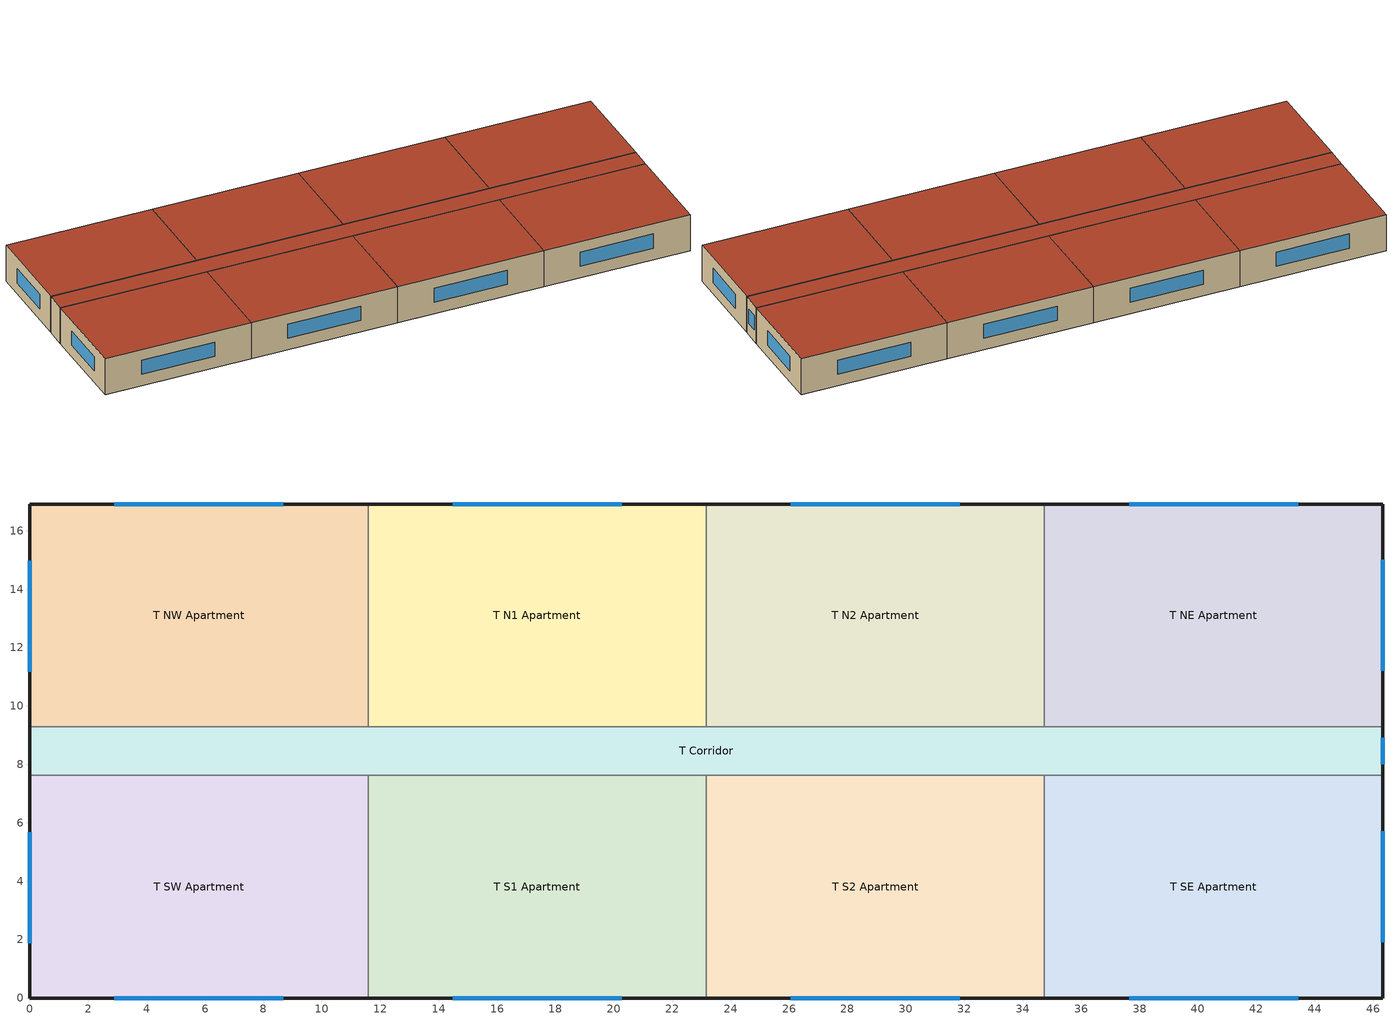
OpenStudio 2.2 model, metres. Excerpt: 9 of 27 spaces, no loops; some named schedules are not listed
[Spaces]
T SW Apartment
 floor adiabatic (Floor Adiabatic construction): 11.58,7.62 11.58,0 0,0 0,7.62 z9.14
 wall outside: 0,7.62 0,0 11.58,0 z9.14:12.19
 wall to T S1 Apartment: 11.58,0 11.58,7.62 z9.14:12.19
 wall to T Corridor: 11.58,7.62 0,7.62 z9.14:12.19
 window: 0,5.68 0,1.87 / 2.9,0 8.69,0 z10.1:11.32
 roof outside: 11.58,0 11.58,7.62 0,7.62 0,0 z12.19
T N1 Apartment
 floor adiabatic (Floor Adiabatic construction): 23.16,16.92 23.16,9.3 11.58,9.3 11.58,16.92 z9.14
 wall outside: 23.16,16.92 11.58,16.92 z9.14:12.19
 wall to T Corridor: 11.58,9.3 23.16,9.3 z9.14:12.19
 wall to T NW Apartment: 11.58,16.92 11.58,9.3 z9.14:12.19
 wall to T N2 Apartment: 23.16,9.3 23.16,16.92 z9.14:12.19
 window: 20.27,16.92 14.48,16.92 z10.1:11.32
 roof outside: 23.16,9.3 23.16,16.92 11.58,16.92 11.58,9.3 z12.19
T Corridor
 floor adiabatic (Floor Adiabatic construction): 46.33,9.3 46.33,7.62 0,7.62 0,9.3 z9.14
 wall outside: 46.33,7.62 46.33,9.3 / 0,9.3 0,7.62 z9.14:12.19
 wall to T SE Apartment: 34.75,7.62 46.33,7.62 z9.14:12.19
 wall to T S1 Apartment: 11.58,7.62 23.16,7.62 z9.14:12.19
 wall to T NW Apartment: 11.58,9.3 0,9.3 z9.14:12.19
 wall to T N2 Apartment: 34.75,9.3 23.16,9.3 z9.14:12.19
 wall to T S2 Apartment: 23.16,7.62 34.75,7.62 z9.14:12.19
 wall to T NE Apartment: 46.33,9.3 34.75,9.3 z9.14:12.19
 window: 46.33,8 46.33,8.91 z10.1:11.32
 roof outside: 46.33,7.62 46.33,9.3 0,9.3 0,7.62 z12.19
T N2 Apartment
 floor adiabatic (Floor Adiabatic construction): 34.75,16.92 34.75,9.3 23.16,9.3 23.16,16.92 z9.14
 wall outside: 34.75,16.92 23.16,16.92 z9.14:12.19
 wall to T NE Apartment: 34.75,9.3 34.75,16.92 z9.14:12.19
 window: 31.85,16.92 26.06,16.92 z10.1:11.32
 roof outside: 34.75,9.3 34.75,16.92 23.16,16.92 23.16,9.3 z12.19
T NW Apartment
 floor adiabatic (Floor Adiabatic construction): 11.58,16.92 11.58,9.3 0,9.3 0,16.92 z9.14
 wall outside: 11.58,16.92 0,16.92 0,9.3 z9.14:12.19
 window: 8.69,16.92 2.89,16.92 / 0,14.97 0,11.16 z10.1:11.32
 roof outside: 11.58,9.3 11.58,16.92 0,16.92 0,9.3 z12.19
T NE Apartment
 floor adiabatic (Floor Adiabatic construction): 46.33,16.92 46.33,9.3 34.75,9.3 34.75,16.92 z9.14
 wall outside: 46.33,9.3 46.33,16.92 34.75,16.92 z9.14:12.19
 window: 43.43,16.92 37.64,16.92 / 46.33,11.2 46.33,15.01 z10.1:11.32
 roof outside: 46.33,9.3 46.33,16.92 34.75,16.92 34.75,9.3 z12.19
T S2 Apartment
 floor adiabatic (Floor Adiabatic construction): 34.75,7.62 34.75,0 23.16,0 23.16,7.62 z9.14
 wall outside: 23.16,0 34.75,0 z9.14:12.19
 wall to T SE Apartment: 34.75,0 34.75,7.62 z9.14:12.19
 wall to T S1 Apartment: 23.16,7.62 23.16,0 z9.14:12.19
 window: 26.06,0 31.85,0 z10.1:11.32
 roof outside: 34.75,0 34.75,7.62 23.16,7.62 23.16,0 z12.19
T S1 Apartment
 floor adiabatic (Floor Adiabatic construction): 23.16,7.62 23.16,0 11.58,0 11.58,7.62 z9.14
 wall outside: 11.58,0 23.16,0 z9.14:12.19
 window: 14.48,0 20.27,0 z10.1:11.32
 roof outside: 23.16,0 23.16,7.62 11.58,7.62 11.58,0 z12.19
T SE Apartment
 floor adiabatic (Floor Adiabatic construction): 46.33,7.62 46.33,0 34.75,0 34.75,7.62 z9.14
 wall outside: 34.75,0 46.33,0 46.33,7.62 z9.14:12.19
 window: 46.33,1.9 46.33,5.71 / 37.64,0 43.43,0 z10.1:11.32
 roof outside: 46.33,0 46.33,7.62 34.75,7.62 34.75,0 z12.19
[Site]
Miami Intl Ap_FL_USA: Latitude {deg}=25.82; Longitude {deg}=-80.3; Time Zone {hr}=-5; Elevation {m}=11; Terrain=City
[Building]
-MidriseApartment-ASHRAE 169-2006-1A created: 2017-11-09 22:05:49 +0000: North Axis {deg}=0; Default Construction Set=90.1-2004 - MidApt - ASHRAE 169-2006-1A; Standards Number of Stories=4; Standards Number of Above Ground Stories=0; Standards Building Type=MidriseApartment
[Site:WaterMainsTemperature]
Calculation Method=Correlation; Annual Average Outdoor Air Temperature {C}=24.4917; Maximum Difference In Monthly Average Outdoor Air Temperatures {deltaC}=8.7
[SizingPeriod:DesignDay] Barometric Pressure {Pa}=101193; Sky Clearness=0; Rain Indicator=0; Snow Indicator=0; Day of Month=21; Daylight Saving Time Indicator=0; Humidity Indicating Type=Wetbulb; Dry-Bulb Temperature Range Modifier Type=DefaultMultipliers
Name | Maximum Dry-Bulb Temperature {C} | Daily Dry-Bulb Temperature Range {deltaC} | Humidity Indicating Conditions at Maximum Dry-Bulb | Wind Speed {m/s} | Wind Direction {deg} | Month | Day Type | Solar Model Indicator | ASHRAE Taub | ASHRAE Taud
Miami Intl Ap Ann Clg .4% Condns DB=>MWB | 33.2 | 6.7 | 25.3 | 4.5 | 140 | 7 | SummerDesignDay | ASHRAETau | 0.528 | 1.905
Miami Intl Ap Ann Htg 99.6% Condns DB | 8.7 | 0 | 8.7 | 3.8 | 340 | 1 | WinterDesignDay | ASHRAEClearSky
[Site:GroundTemperature:BuildingSurface]
21, 20.99, 21.02, 21.1, 21.15, 23.31, 23.66, 23.73, 23.74, 21.53, 21.21, 21.08
[ClimateZones]
Climate Zone Value 1=1A
[Material:NoMass] Thermal Absorptance=0.9; Solar Absorptance=0.7
Name | Roughness | Thermal Resistance {m2-K/W} | Visible Absorptance
CP02 CARPET PAD | VeryRough | 0.21648 | 0.8
Nonres_Floor_Insulation | MediumSmooth | 2.88292 | 0.7
Typical Insulation R-0.54 | Smooth | 0.0945033 | 0.7
Typical Carpet Pad | Smooth | 0.21648 | 0.8
Typical Insulation R-5.89 | Smooth | 1.03652 | 0.7
Typical Insulation R-14.76 | Smooth | 2.59864 | 0.7
Typical Insulation R-0.58 | Smooth | 0.101875 | 0.7
Typical Insulation | Smooth | 0.0282222 | 0.7
[Material]
Name | Roughness | Thickness {m} | Conductivity {W/m-K} | Density {kg/m3} | Specific Heat {J/kg-K} | Thermal Absorptance | Solar Absorptance | Visible Absorptance
100mm Normalweight concrete floor | MediumSmooth | 0.1016 | 2.31 | 2322 | 832
G01 13mm gypsum board | Smooth | 0.0127 | 0.16 | 800 | 1090 | 0.9 | 0.7 | 0.5
4 in. Normalweight Concrete Floor | MediumRough | 0.1016 | 2.31 | 2322 | 832 | 0.9 | 0.7 | 0.7
25mm Stucco | Smooth | 0.0254 | 0.72 | 1856 | 840 | 0.9 | 0.7 | 0.7
5/8 in. Gypsum Board | MediumSmooth | 0.0159 | 0.16 | 800 | 1090 | 0.9 | 0.7 | 0.7
Roof Membrane | VeryRough | 0.0095 | 0.16 | 1121.29 | 1460 | 0.9 | 0.7 | 0.7
Metal Roof Surface; F08 Metal surface | Smooth | 0.0008 | 45.28 | 7824 | 500 | 0.9 | 0.7 | 0.7
6 in. Normalweight Concrete Floor | MediumRough | 0.1524 | 2.31 | 2322 | 832 | 0.9 | 0.7 | 0.7
8 in. Concrete Block Basement Wall | MediumRough | 0.2032 | 1.326 | 1842 | 912 | 0.9 | 0.7 | 0.7
G05 25mm wood | MediumSmooth | 0.0254 | 0.15 | 608 | 1630 | 0.9 | 0.5 | 0.5
Std Wood 6inch | MediumSmooth | 0.15 | 0.12 | 540 | 1210 | 0.9 | 0.7 | 0.7
[Construction]
Floor Adiabatic construction: CP02 CARPET PAD, 100mm Normalweight concrete floor, Nonres_Floor_Insulation
Typical Insulated Exterior Mass Floor R-3.11: Typical Insulation R-0.54, 4 in. Normalweight Concrete Floor, Typical Carpet Pad
Typical Insulated Steel Framed Exterior Wall R-8.06: 25mm Stucco, 5/8 in. Gypsum Board, Typical Insulation R-5.89, 5/8 in. Gypsum Board
Typical IEAD Roof R-15.87: Roof Membrane, Typical Insulation R-14.76, Metal Roof Surface
Typical Interior Floor: 100mm Normalweight concrete floor, CP02 CARPET PAD
Typical Interior Wall: G01 13mm gypsum board, G01 13mm gypsum board
Typical Interior Ceiling: CP02 CARPET PAD, 100mm Normalweight concrete floor
Typical Insulated Carpeted 6in Slab Floor: 6 in. Normalweight Concrete Floor, Typical Carpet Pad
Typical Insulated Basement Mass Wall: 8 in. Concrete Block Basement Wall
U 1.22 SHGC 0.25 Sgl Elec Ref Colored 6mm: ECREF-1 COLORED 6MM
Typical Insulated Metal Door R-1.43: F08 Metal surface, Typical Insulation R-0.58
Typical Overhead Door: Typical Insulation
U 1.98 SHGC 0.36 Sgl Ref-B-H Clr 6mm: REF B CLEAR HI 6MM
Typical Interior Window: Clear 3mm
Typical Interior Door; Typical Interior Partition: G05 25mm wood
InteriorFurnishings: Std Wood 6inch
[DefaultConstructionSet]
90.1-2004 - MidApt - ASHRAE 169-2006-1A: Default Exterior Surface Constructions=Default Surface Constructions 1; Default Interior Surface Constructions=Default Surface Constructions 2; Default Ground Contact Surface Constructions=Default Surface Constructions 3; Default Exterior SubSurface Constructions=Default Sub Surface Constructions 1; Default Interior SubSurface Constructions=Default Sub Surface Constructions 2; Interior Partition Construction=Typical Interior Partition
[DefaultSurfaceConstructions]
Name | Floor Construction | Wall Construction | Roof Ceiling Construction
Default Surface Constructions 1 | Typical Insulated Exterior Mass Floor R-3.11 | Typical Insulated Steel Framed Exterior Wall R-8.06 | Typical IEAD Roof R-15.87
Default Surface Constructions 2 | Typical Interior Floor | Typical Interior Wall | Typical Interior Ceiling
Default Surface Constructions 3 | Typical Insulated Carpeted 6in Slab Floor | Typical Insulated Basement Mass Wall
[DefaultSubSurfaceConstructions]
Name | Fixed Window Construction | Operable Window Construction | Door Construction | Overhead Door Construction | Skylight Construction | Tubular Daylight Dome Construction | Tubular Daylight Diffuser Construction
Default Sub Surface Constructions 1 | U 1.22 SHGC 0.25 Sgl Elec Ref Colored 6mm | U 1.22 SHGC 0.25 Sgl Elec Ref Colored 6mm | Typical Insulated Metal Door R-1.43 | Typical Overhead Door | U 1.98 SHGC 0.36 Sgl Ref-B-H Clr 6mm | Typical Interior Window | Typical Interior Window
Default Sub Surface Constructions 2 | Typical Interior Window | Typical Interior Window | Typical Interior Door
[WindowMaterial:Glazing] Optical Data Type=SpectralAverage; Infrared Transmittance at Normal Incidence=0; Front Side Infrared Hemispherical Emissivity=0.84; Conductivity {W/m-K}=0.9; Dirt Correction Factor for Solar and Visible Transmittance=1; Solar Diffusing=No
Name | Thickness {m} | Solar Transmittance at Normal Incidence | Front Side Solar Reflectance at Normal Incidence | Back Side Solar Reflectance at Normal Incidence | Visible Transmittance at Normal Incidence | Front Side Visible Reflectance at Normal Incidence | Back Side Visible Reflectance at Normal Incidence | Back Side Infrared Hemispherical Emissivity
ECREF-1 COLORED 6MM | 0.006 | 0.099 | 0.219 | 0.219 | 0.155 | 0.073 | 0.073 | 0.84
REF B CLEAR HI 6MM | 0.006 | 0.24 | 0.16 | 0.32 | 0.3 | 0.16 | 0.29 | 0.6
Clear 3mm | 0.003 | 0.837 | 0.075 | 0.075 | 0.898 | 0.081 | 0.081 | 0.84
[Space] Building Story=Building Story 3
Name | Space Type | Thermal Zone
T SE Apartment | MidriseApartment Apartment_topfloor_WE | T SE Apartment ZN
T SW Apartment | MidriseApartment Apartment_topfloor_WE | T SW Apartment ZN
T N1 Apartment | MidriseApartment Apartment_topfloor_NS | T N1 Apartment ZN
T Corridor | MidriseApartment Corridor_topfloor | T Corridor ZN
T N2 Apartment | MidriseApartment Apartment_topfloor_NS | T N2 Apartment ZN
T NW Apartment | MidriseApartment Apartment_topfloor_WE | T NW Apartment ZN
T NE Apartment | MidriseApartment Apartment_topfloor_WE | T NE Apartment ZN
T S1 Apartment | MidriseApartment Apartment_topfloor_NS | T S1 Apartment ZN
T S2 Apartment | MidriseApartment Apartment_topfloor_NS | T S2 Apartment ZN
[BuildingStory]
Building Story 3: Nominal Z Coordinate {m}=9.14355
[SpaceType] Standards Building Type=MidriseApartment
Name | Default Schedule Set | Design Specification Outdoor Air Object | Standards Space Type
MidriseApartment Corridor_topfloor | MidriseApartment Corridor_topfloor Schedule Set | MidriseApartment Corridor_topfloor Ventilation | Corridor_topfloor
MidriseApartment Apartment_topfloor_WE | MidriseApartment Apartment_topfloor_WE Schedule Set | MidriseApartment Apartment_topfloor_WE Ventilation | Apartment_topfloor_WE
MidriseApartment Apartment_topfloor_NS | MidriseApartment Apartment_topfloor_NS Schedule Set | MidriseApartment Apartment_topfloor_NS Ventilation | Apartment_topfloor_NS
[People:Definition] Number of People Calculation Method=People/Area; People per Space Floor Area {person/m2}=0.0283091; Fraction Radiant=0.3
MidriseApartment Apartment_topfloor_NS People Definition; MidriseApartment Apartment_topfloor_WE People Definition
[People] Work Efficiency Schedule=Work Efficiency Schedule; Clothing Insulation Schedule=Clothing Schedule; Air Velocity Schedule=Air Velocity Schedule
Name | People Definition | Space or SpaceType
MidriseApartment Apartment_topfloor_NS People | MidriseApartment Apartment_topfloor_NS People Definition | MidriseApartment Apartment_topfloor_NS
MidriseApartment Apartment_topfloor_WE People | MidriseApartment Apartment_topfloor_WE People Definition | MidriseApartment Apartment_topfloor_WE
[Lights:Definition] Design Level Calculation Method=Watts/Area
Name | Watts per Space Floor Area {W/m2} | Fraction Radiant | Fraction Visible | Return Air Fraction
MidriseApartment Apartment_topfloor_NS Lights Definition; MidriseApartment Apartment_topfloor_WE Lights Definition | 3.87501
MidriseApartment Apartment_topfloor_NS Additional Lights Definition; MidriseApartment Apartment_topfloor_WE Additional Lights Definition | 0.968752 | 0 | 0 | 0
MidriseApartment Corridor_topfloor Lights Definition | 5.38196
[Lights]
Name | Lights Definition | Space or SpaceType
MidriseApartment Apartment_topfloor_NS Lights | MidriseApartment Apartment_topfloor_NS Lights Definition | MidriseApartment Apartment_topfloor_NS
MidriseApartment Apartment_topfloor_NS Additional Lights | MidriseApartment Apartment_topfloor_NS Additional Lights Definition | MidriseApartment Apartment_topfloor_NS
MidriseApartment Apartment_topfloor_WE Lights | MidriseApartment Apartment_topfloor_WE Lights Definition | MidriseApartment Apartment_topfloor_WE
MidriseApartment Apartment_topfloor_WE Additional Lights | MidriseApartment Apartment_topfloor_WE Additional Lights Definition | MidriseApartment Apartment_topfloor_WE
MidriseApartment Corridor_topfloor Lights | MidriseApartment Corridor_topfloor Lights Definition | MidriseApartment Corridor_topfloor
[ElectricEquipment:Definition] Design Level Calculation Method=Watts/Area; Watts per Space Floor Area {W/m2}=6.67; Fraction Radiant=0.5
MidriseApartment Apartment_topfloor_NS Elec Equip Definition; MidriseApartment Apartment_topfloor_WE Elec Equip Definition
[ElectricEquipment]
Name | Electric Equipment Definition | Space or SpaceType
MidriseApartment Apartment_topfloor_NS Elec Equip | MidriseApartment Apartment_topfloor_NS Elec Equip Definition | MidriseApartment Apartment_topfloor_NS
MidriseApartment Apartment_topfloor_WE Elec Equip | MidriseApartment Apartment_topfloor_WE Elec Equip Definition | MidriseApartment Apartment_topfloor_WE
[DesignSpecification:OutdoorAir] Outdoor Air Flow per Person {m3/s-person}=0; Outdoor Air Flow Air Changes per Hour {1/hr}=0
Name | Outdoor Air Method | Outdoor Air Flow per Floor Area {m3/s-m2} | Outdoor Air Flow Rate {m3/s}
MidriseApartment Apartment_topfloor_NS Ventilation; MidriseApartment Apartment_topfloor_WE Ventilation | Sum | 0.000296319 | 0
MidriseApartment Corridor_topfloor Ventilation |  | 0
[DefaultScheduleSet]
Name | Number of People Schedule | People Activity Level Schedule | Lighting Schedule | Electric Equipment Schedule | Infiltration Schedule
MidriseApartment Apartment_topfloor_NS Schedule Set; MidriseApartment Apartment_topfloor_WE Schedule Set | ApartmentMidRise OCC_APT_SCH | ApartmentMidRise Activity Schedule | ApartmentMidRise LTG_APT_SCH | ApartmentMidRise EQP_APT_SCH | ApartmentMidRise INF_APT_SCH
MidriseApartment Corridor_topfloor Schedule Set | ApartmentMidRise All Off |  | ApartmentMidRise LTG_COR_SCH_2004_2007 | ApartmentMidRise BLDG_ELEVATORS | ApartmentMidRise INF_COR_SCH
[ThermostatSetpoint:DualSetpoint] Heating Setpoint Temperature Schedule=ApartmentMidRise HTGSETP_APT_SCH; Cooling Setpoint Temperature Schedule=ApartmentMidRise CLGSETP_APT_SCH
MidriseApartment Corridor_topfloor Thermostat 1; MidriseApartment Apartment_topfloor_NS Thermostat 1; MidriseApartment Apartment_topfloor_NS Thermostat 2; MidriseApartment Apartment_topfloor_WE Thermostat 1; MidriseApartment Apartment_topfloor_WE Thermostat 2; MidriseApartment Apartment_topfloor_NS Thermostat 3; MidriseApartment Apartment_topfloor_NS Thermostat 4; MidriseApartment Apartment_topfloor_WE Thermostat 3; MidriseApartment Apartment_topfloor_WE Thermostat 4
[SpaceInfiltration:DesignFlowRate] Design Flow Rate Calculation Method=Flow/ExteriorArea; Constant Term Coefficient=0; Temperature Term Coefficient=0; Velocity Term Coefficient=0.224; Velocity Squared Term Coefficient=0
Name | Space or SpaceType | Schedule | Flow per Exterior Surface Area {m3/s-m2}
T Corridor Infiltration | T Corridor | ApartmentMidRise INF_COR_SCH | 0.000119213
T N1 Apartment Infiltration | T N1 Apartment | ApartmentMidRise INF_APT_SCH | 0.000292923
T N2 Apartment Infiltration | T N2 Apartment | ApartmentMidRise INF_APT_SCH | 0.000292923
T NE Apartment Infiltration | T NE Apartment | ApartmentMidRise INF_APT_SCH | 0.000408795
T NW Apartment Infiltration | T NW Apartment | ApartmentMidRise INF_APT_SCH | 0.000408795
T S1 Apartment Infiltration | T S1 Apartment | ApartmentMidRise INF_APT_SCH | 0.000292923
T S2 Apartment Infiltration | T S2 Apartment | ApartmentMidRise INF_APT_SCH | 0.000292923
T SE Apartment Infiltration | T SE Apartment | ApartmentMidRise INF_APT_SCH | 0.000408795
T SW Apartment Infiltration | T SW Apartment | ApartmentMidRise INF_APT_SCH | 0.000408795
[InternalMass:Definition]
Internal Mass Definition 1: Construction=InteriorFurnishings; Design Level Calculation Method=SurfaceArea/Area; Surface Area per Space Floor Area=2
[InternalMass] Internal Mass Definition=Internal Mass Definition 1
Name | Space or SpaceType
T SW Apartment Mass | T SW Apartment
T NW Apartment Mass | T NW Apartment
T SE Apartment Mass | T SE Apartment
T NE Apartment Mass | T NE Apartment
T N1 Apartment Mass | T N1 Apartment
T N2 Apartment Mass | T N2 Apartment
T S1 Apartment Mass | T S1 Apartment
T S2 Apartment Mass | T S2 Apartment
[ThermalZone] Use Ideal Air Loads=No
Name | Thermostat
T Corridor ZN | MidriseApartment Corridor_topfloor Thermostat 1
T N1 Apartment ZN | MidriseApartment Apartment_topfloor_NS Thermostat 1
T N2 Apartment ZN | MidriseApartment Apartment_topfloor_NS Thermostat 2
T NE Apartment ZN | MidriseApartment Apartment_topfloor_WE Thermostat 1
T NW Apartment ZN | MidriseApartment Apartment_topfloor_WE Thermostat 2
T S1 Apartment ZN | MidriseApartment Apartment_topfloor_NS Thermostat 3
T S2 Apartment ZN | MidriseApartment Apartment_topfloor_NS Thermostat 4
T SE Apartment ZN | MidriseApartment Apartment_topfloor_WE Thermostat 3
T SW Apartment ZN | MidriseApartment Apartment_topfloor_WE Thermostat 4
[Sizing:Zone] Zone Cooling Design Supply Air Temperature Input Method=SupplyAirTemperature; Zone Cooling Design Supply Air Temperature {C}=14; Zone Cooling Design Supply Air Temperature Difference {deltaC}=11.11; Zone Heating Design Supply Air Temperature Input Method=SupplyAirTemperature; Zone Heating Design Supply Air Temperature {C}=40; Zone Heating Design Supply Air Temperature Difference {deltaC}=11.11; Zone Cooling Design Supply Air Humidity Ratio {kg-H2O/kg-air}=0.0085; Zone Heating Design Supply Air Humidity Ratio {kg-H2O/kg-air}=0.008; Cooling Design Air Flow Method=DesignDay; Heating Design Air Flow Method=DesignDay; Account for Dedicated Outdoor Air System=No; Dedicated Outdoor Air System Control Strategy=NeutralSupplyAir; Dedicated Outdoor Air Low Setpoint Temperature for Design {C}=autosize; Dedicated Outdoor Air High Setpoint Temperature for Design {C}=autosize
G Corridor ZN; M Corridor ZN; T Corridor ZN
[Exterior:Lights:Definition]
NonDimming Exterior Lights Def: Design Level {W}=4642
[Exterior:Lights]
NonDimming Exterior Lights Def: Exterior Lights Definition=NonDimming Exterior Lights Def; Schedule=ApartmentMidRise Exterior_Lgt_ALWAYS_ON; Control Option=AstronomicalClock
[EnergyManagementSystem:Sensor]
Name | Output Variable or Output Meter Index Key | Output Variable or Output Meter
OATF; OATF_1; OATF_2; OATF_3; OATF_4; OATF_5; OATF_6; OATF_7; OATF_8; OATF_9; OATF_10; OATF_11; OATF_12; OATF_13; OATF_14; OATF_15; OATF_16; OATF_17; OATF_18; OATF_19; OATF_20; OATF_21 | Environment | Site Outdoor Air Drybulb Temperature
OAWBC; OAWBC_1; OAWBC_2; OAWBC_3; OAWBC_4; OAWBC_5; OAWBC_6; OAWBC_7; OAWBC_8; OAWBC_9; OAWBC_10; OAWBC_11; OAWBC_12; OAWBC_13; OAWBC_14; OAWBC_15; OAWBC_16; OAWBC_17; OAWBC_18; OAWBC_19; OAWBC_20; OAWBC_21 | Environment | Site Outdoor Air Wetbulb Temperature
GN1ApartmentZNSACOASch; GN2ApartmentZNSACOASch; GNEApartmentZNSACOASch; GNWApartmentZNSACOASch; GS1ApartmentZNSACOASch; GS2ApartmentZNSACOASch; GSWApartmentZNSACOASch; MN1ApartmentZNSACOASch; MN2ApartmentZNSACOASch; MNEApartmentZNSACOASch; MNWApartmentZNSACOASch; MS1ApartmentZNSACOASch; MS2ApartmentZNSACOASch; MSEApartmentZNSACOASch; MSWApartmentZNSACOASch; OfficeZNSACOASch; TN1ApartmentZNSACOASch; TN2ApartmentZNSACOASch; TNEApartmentZNSACOASch; TNWApartmentZNSACOASch; TS1ApartmentZNSACOASch | ApartmentMidRise COMPACT HVAC-ALWAYS 1 | Schedule Value
GN1ApartmentZNSACOAFlowMass | Node 69 | System Node Mass Flow Rate
GN2ApartmentZNSACOAFlowMass | Node 81 | System Node Mass Flow Rate
GNEApartmentZNSACOAFlowMass | Node 57 | System Node Mass Flow Rate
GNWApartmentZNSACOAFlowMass | Node 45 | System Node Mass Flow Rate
GS1ApartmentZNSACOAFlowMass | Node 93 | System Node Mass Flow Rate
GS2ApartmentZNSACOAFlowMass | Node 105 | System Node Mass Flow Rate
GSWApartmentZNSACOAFlowMass | Node 33 | System Node Mass Flow Rate
MN1ApartmentZNSACOAFlowMass | Node 165 | System Node Mass Flow Rate
MN2ApartmentZNSACOAFlowMass | Node 177 | System Node Mass Flow Rate
MNEApartmentZNSACOAFlowMass | Node 153 | System Node Mass Flow Rate
MNWApartmentZNSACOAFlowMass | Node 129 | System Node Mass Flow Rate
MS1ApartmentZNSACOAFlowMass | Node 189 | System Node Mass Flow Rate
MS2ApartmentZNSACOAFlowMass | Node 201 | System Node Mass Flow Rate
MSEApartmentZNSACOAFlowMass | Node 141 | System Node Mass Flow Rate
MSWApartmentZNSACOAFlowMass | Node 117 | System Node Mass Flow Rate
OfficeZNSACOAFlowMass | Node 309 | System Node Mass Flow Rate
TN1ApartmentZNSACOAFlowMass | Node 261 | System Node Mass Flow Rate
TN2ApartmentZNSACOAFlowMass | Node 273 | System Node Mass Flow Rate
TNEApartmentZNSACOAFlowMass | Node 249 | System Node Mass Flow Rate
TNWApartmentZNSACOAFlowMass | Node 225 | System Node Mass Flow Rate
TS1ApartmentZNSACOAFlowMass | Node 285 | System Node Mass Flow Rate
